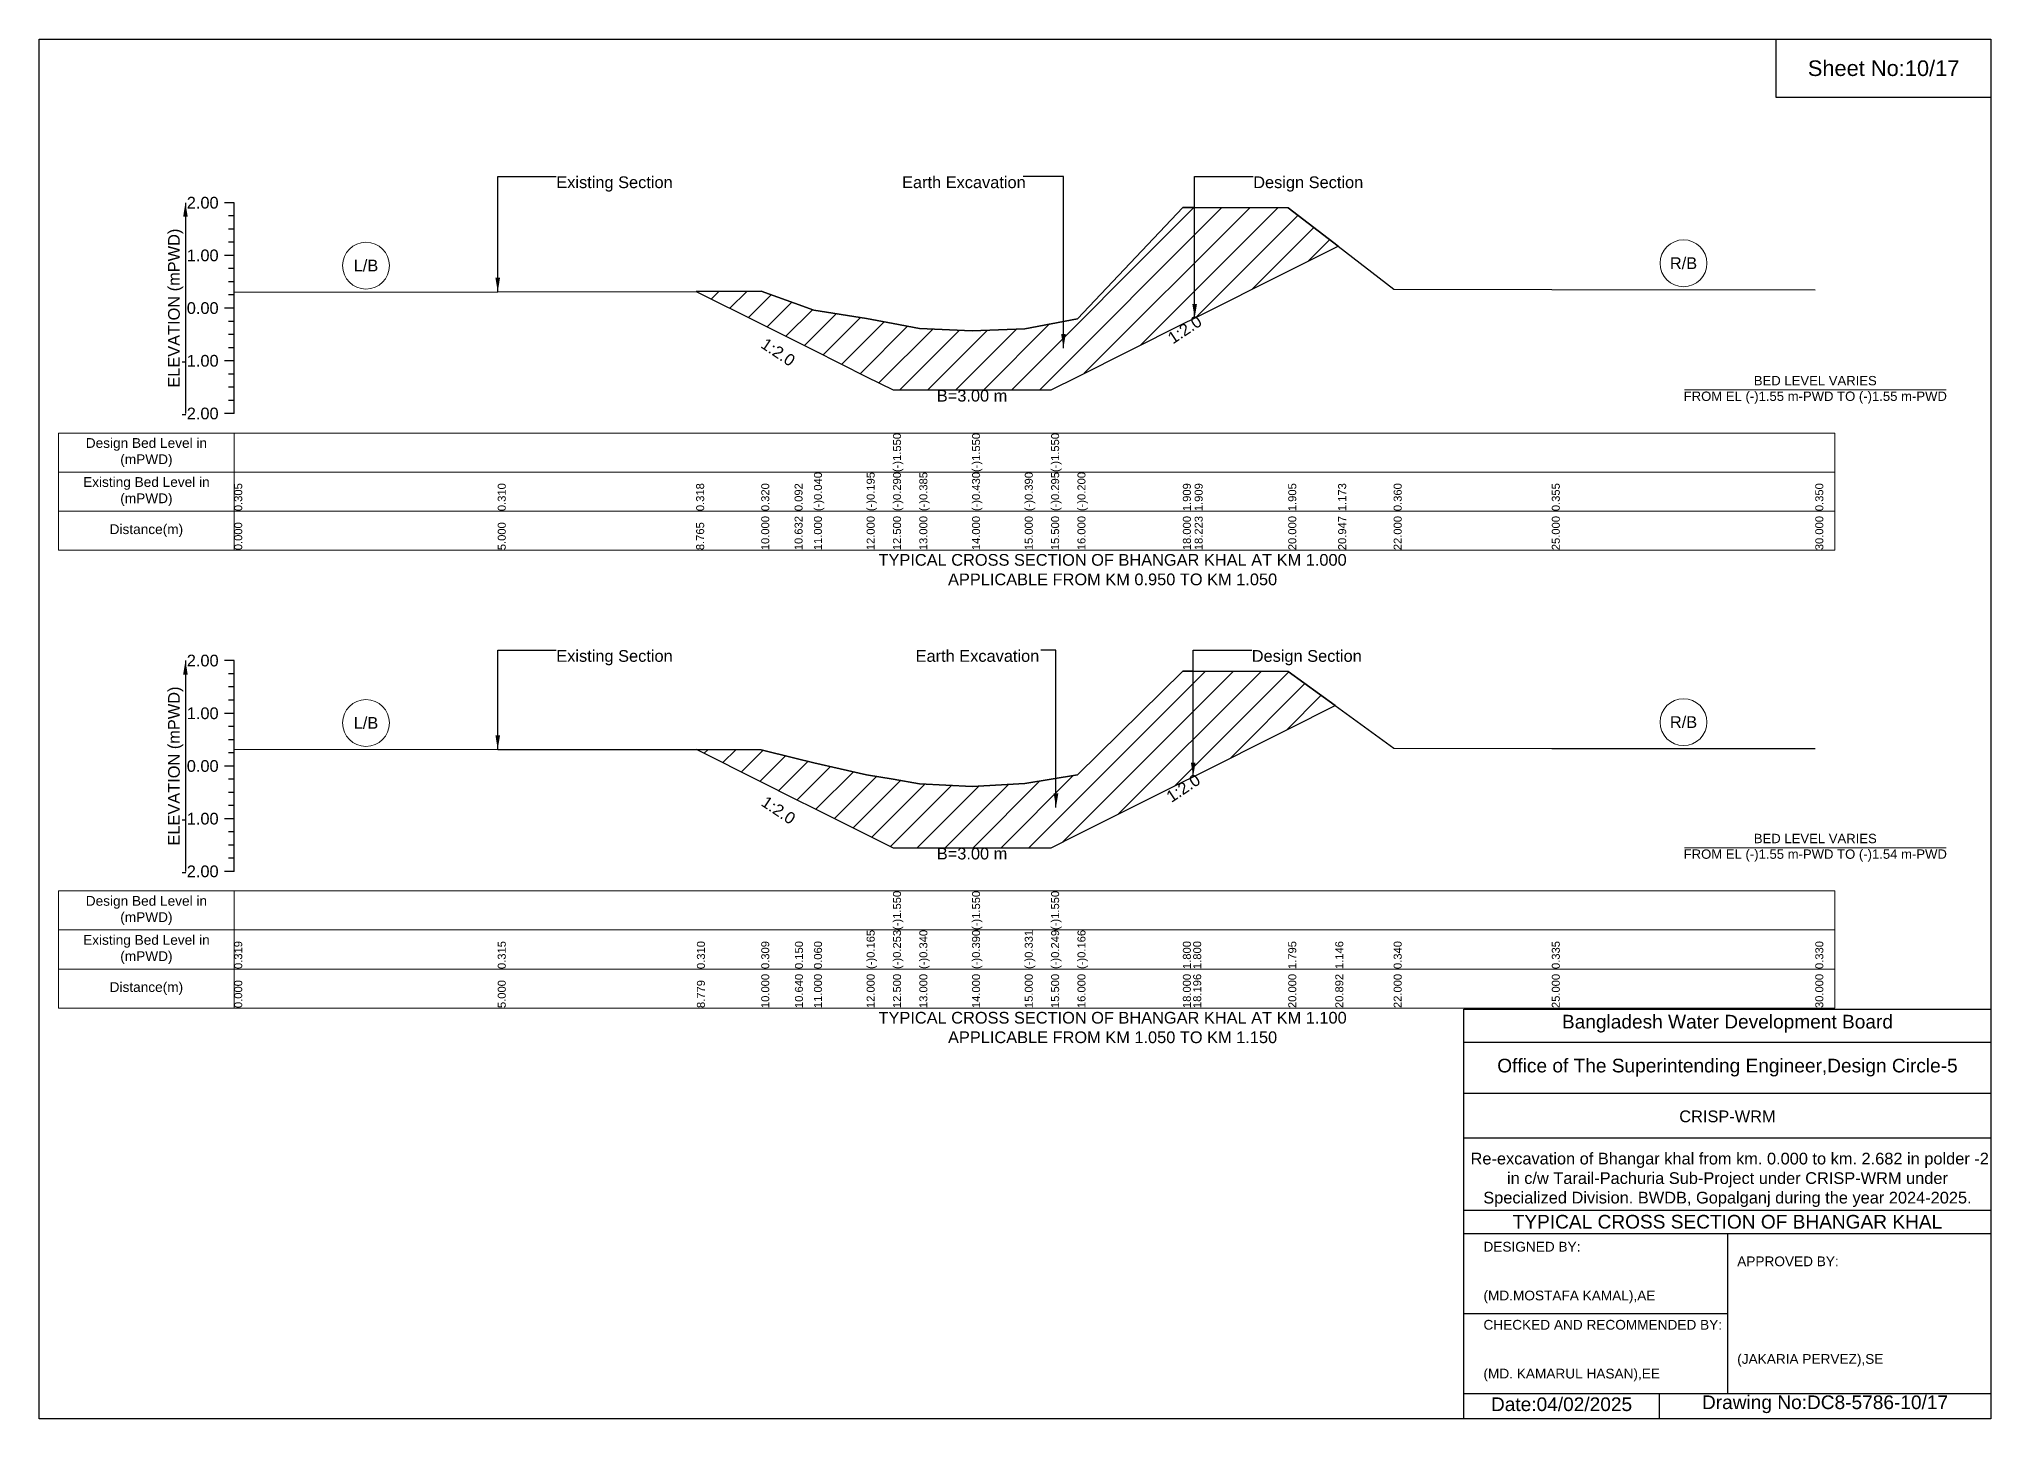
# Model space of a CAD drawing. Header units: inches. Extents: x 91000 to 288000, y -13659 to 0.
# Drawn here: x 190000 to 198000, y -5656 to 0 of the extents above; entities that cross this region are included whole.
import ezdxf

# ---------------------------------------------------------------- set-up
doc = ezdxf.new("R2010")
doc.units = ezdxf.units.IN
doc.header["$LTSCALE"] = 7
doc.header["$MEASUREMENT"] = 0
for name, color, linetype, lineweight in [('Cross section Data Border', 7, 'Continuous', 9), ('Cross Section Labels', 7, 'Continuous', 9), ('Existing_Bed_Level for Xsection', 7, 'Continuous', 25)]:
    doc.layers.add(name, color=color, linetype=linetype, lineweight=lineweight)
doc.styles.get("Standard").update_dxf_attribs({"font": 'arial.ttf'})
doc.dimstyles.get("Standard").update_dxf_attribs({"dimtxt": 0.18, "dimasz": 0.18, "dimexe": 0.18, "dimexo": 0.0625, "dimgap": 0.09, "dimtad": 0, "dimtih": 1, "dimtoh": 1, "dimdec": 4, "dimzin": 0, "dimdsep": 46, "dimtxsty": 'Standard', "dimcen": 0.09, "dimadec": 0, "dimazin": 0, "dimtfac": 1, "dimtdec": 4, "dimtofl": 0, "dimtmove": 0, "dimatfit": 3, "dimfxl": 1, "dimtolj": 1, "dimtzin": 0, "dimarcsym": 0})

msp = doc.modelspace()

# ---------------------------------------------------------------- hatches: boundary and pattern name
at = {"layer": 'Existing_Bed_Level for Xsection'}
h = msp.add_hatch(dxfattribs=at)
h.set_pattern_fill('ANSI31', color=256, scale=648, style=0)
h.paths.add_polyline_path([(192693.2, -1034.5), (192960, -1167.9), (193096.6, -1236.2), (193176, -1275.9), (193392, -1383.9), (193500, -1437.9), (193608, -1437.9), (193824, -1437.9), (194040, -1437.9), (194148, -1437.9), (194256, -1383.9), (194688, -1167.9), (194736.3, -1143.8), (195120, -951.9), (195324.5, -849.6), (195120, -691.6), (194736.3, -690.9), (194688, -690.8), (194256, -1146.3), (194148, -1166.8), (194040, -1187.4), (193824, -1196), (193608, -1186.3), (193500, -1165.8), (193392, -1145.2), (193176, -1111.8), (193096.6, -1083.2), (192960, -1034)])
h = msp.add_hatch(dxfattribs=at)
h.set_pattern_fill('ANSI31', color=256, scale=648, style=0)
h.paths.add_polyline_path([(192696.3, -2912.7), (192960, -3044.6), (193098.1, -3113.6), (193176, -3152.6), (193392, -3260.6), (193500, -3314.6), (193608, -3314.6), (193824, -3314.6), (194040, -3314.6), (194148, -3314.6), (194256, -3260.6), (194688, -3044.6), (194730.3, -3023.4), (195120, -2828.6), (195312.7, -2732.2), (195120, -2592), (194730.3, -2591.1), (194688, -2591), (194256, -3015.6), (194148, -3033.4), (194040, -3051.3), (193824, -3064), (193608, -3053.2), (193500, -3034.3), (193392, -3015.4), (193176, -2966.8), (193098.1, -2947.4), (192960, -2913)])

# ---------------------------------------------------------------- linework, layer by layer
for points in [[(190000, 0), (198000, 0), (198000, -5656), (190000, -5656)], [(197120, 0), (198000, 0), (198000, -240), (197120, -240)]]:
    msp.add_lwpolyline(points, close=True)
for points in [[(195840, -5656), (195840, -3976), (198000, -3976)], [(195840, -4112), (198000, -4112)], [(195840, -4320), (198000, -4320)], [(195840, -4504), (198000, -4504)], [(195840, -4800), (198000, -4800)], [(195840, -4896), (198000, -4896)], [(196920, -4896), (196920, -5552)], [(195840, -5224), (196920, -5224)], [(195840, -5552), (198000, -5552)], [(196640, -5552), (196640, -5656)]]:
    msp.add_lwpolyline(points)
at = {"layer": 'Cross section Data Border'}
for points in [[(190080, -1615.1), (197360, -1615.1), (197360, -2095.1), (190080, -2095.1)], [(190080, -3491.8), (197360, -3491.8), (197360, -3971.8), (190080, -3971.8)]]:
    msp.add_lwpolyline(points, close=True, dxfattribs=at)
for points in [[(190800, -1615.1), (190800, -2095.1)], [(190080, -1775.1), (197360, -1775.1)], [(190080, -1935.1), (197360, -1935.1)], [(190800, -3491.8), (190800, -3971.8)], [(190080, -3651.8), (197360, -3651.8)], [(190080, -3811.8), (197360, -3811.8)]]:
    msp.add_lwpolyline(points, dxfattribs=at)
at = {"layer": 'Cross Section Labels'}
for points in [[(196744.2, -1437.9), (197815.8, -1437.9)], [(196744.2, -3314.6), (197815.8, -3314.6)]]:
    msp.add_lwpolyline(points, dxfattribs=at)
for centre in [(191340, -928.7), (196740, -919), (191340, -2803.3), (196740, -2799.9)]:
    msp.add_circle(centre, 96, dxfattribs=at)
at = {"layer": 'Existing_Bed_Level for Xsection'}
for points in [[(190800, -671.1), (190760, -671.1)], [(190800, -1535.1), (190800, -1319.1), (190800, -1103.1), (190800, -887.1), (190800, -671.1)], [(190800, -1037.2), (191880, -1036.2), (192693.2, -1034.5), (192960, -1034), (193096.6, -1083.2), (193176, -1111.8), (193392, -1145.2), (193500, -1165.8), (193500, -1165.8), (193608, -1186.3), (193824, -1196), (193824, -1196), (194040, -1187.4), (194148, -1166.8), (194148, -1166.8), (194256, -1146.3), (194688, -690.8), (194736.3, -690.9), (195120, -691.6), (195324.5, -849.6), (195552, -1025.4), (196200, -1026.4), (197280, -1027.5)], [(190800, -725.1), (190776, -725.1)], [(190800, -779.1), (190776, -779.1)], [(190800, -833.1), (190776, -833.1)], [(190800, -887.1), (190760, -887.1)], [(190800, -941.1), (190776, -941.1)], [(190800, -995.1), (190776, -995.1)], [(190800, -1103.1), (190760, -1103.1)], [(190800, -1049.1), (190776, -1049.1)], [(190800, -1157.1), (190776, -1157.1)], [(190800, -1211.1), (190776, -1211.1)], [(190800, -1265.1), (190776, -1265.1)], [(190800, -1319.1), (190760, -1319.1)], [(190800, -1373.1), (190776, -1373.1)], [(190800, -1427.1), (190776, -1427.1)], [(190800, -1481.1), (190776, -1481.1)], [(190800, -1535.1), (190760, -1535.1)], [(190800, -2547.8), (190760, -2547.8)], [(190800, -3411.8), (190800, -3195.8), (190800, -2979.8), (190800, -2763.8), (190800, -2547.8)], [(190800, -2601.8), (190776, -2601.8)], [(190800, -2910.9), (191880, -2911.7), (192696.3, -2912.7), (192960, -2913), (193098.1, -2947.4), (193176, -2966.8), (193392, -3015.4), (193500, -3034.3), (193500, -3034.3), (193608, -3053.2), (193824, -3064), (193824, -3064), (194040, -3051.3), (194148, -3033.4), (194148, -3033.4), (194256, -3015.6), (194688, -2591), (194730.3, -2591.1), (195120, -2592), (195312.7, -2732.2), (195552, -2906.3), (196200, -2907.4), (197280, -2908.5)], [(190800, -2655.8), (190776, -2655.8)], [(190800, -2709.8), (190776, -2709.8)], [(190800, -2763.8), (190760, -2763.8)], [(190800, -2817.8), (190776, -2817.8)], [(190800, -2871.8), (190776, -2871.8)], [(190800, -2925.8), (190776, -2925.8)], [(190800, -2979.8), (190760, -2979.8)], [(190800, -3033.8), (190776, -3033.8)], [(190800, -3087.8), (190776, -3087.8)], [(190800, -3195.8), (190760, -3195.8)], [(190800, -3141.8), (190776, -3141.8)], [(190800, -3249.8), (190776, -3249.8)], [(190800, -3303.8), (190776, -3303.8)], [(190800, -3357.8), (190776, -3357.8)], [(190800, -3411.8), (190760, -3411.8)]]:
    msp.add_lwpolyline(points, dxfattribs=at)
for points in [[(192693.2, -1034.5), (192693.2, -1034.5), (192960, -1167.9), (193096.6, -1236.2), (193176, -1275.9), (193392, -1383.9), (193500, -1437.9), (193500, -1437.9), (193608, -1437.9), (193824, -1437.9), (193824, -1437.9), (194040, -1437.9), (194148, -1437.9), (194148, -1437.9), (194256, -1383.9), (194688, -1167.9), (194736.3, -1143.8), (195120, -951.9), (195324.5, -849.6), (195120, -691.6), (194736.3, -690.9), (194688, -690.8), (194256, -1146.3), (194148, -1166.8), (194148, -1166.8), (194040, -1187.4), (193824, -1196), (193824, -1196), (193608, -1186.3), (193500, -1165.8), (193500, -1165.8), (193392, -1145.2), (193176, -1111.8), (193096.6, -1083.2), (192960, -1034), (192693.2, -1034.5)], [(192696.3, -2912.7), (192960, -3044.6), (193098.1, -3113.6), (193176, -3152.6), (193392, -3260.6), (193500, -3314.6), (193500, -3314.6), (193608, -3314.6), (193824, -3314.6), (193824, -3314.6), (194040, -3314.6), (194148, -3314.6), (194148, -3314.6), (194256, -3260.6), (194688, -3044.6), (194730.3, -3023.4), (195120, -2828.6), (195312.7, -2732.2), (195120, -2592), (194730.3, -2591.1), (194688, -2591), (194256, -3015.6), (194148, -3033.4), (194148, -3033.4), (194040, -3051.3), (193824, -3064), (193824, -3064), (193608, -3053.2), (193500, -3034.3), (193500, -3034.3), (193392, -3015.4), (193176, -2966.8), (193098.1, -2947.4), (192960, -2913)]]:
    msp.add_lwpolyline(points, close=True, dxfattribs=at)

# ---------------------------------------------------------------- texts
at = {"attachment_point": 5}
for s, insert, char_height in [('Sheet No:10/17', (197560, -120), 64), ('Bangladesh Water Development Board', (196920, -4036), 56), ('Office of The Superintending Engineer,Design Circle-5', (196920, -4216), 56)]:
    msp.add_mtext(s, dxfattribs=dict(at, insert=insert, char_height=char_height))
for s, insert, char_height, width, attachment_point in [('CRISP-WRM', (196920, -4416), 48, 2240, 5), (' Re-excavation of Bhangar khal from km. 0.000 to km. 2.682 in polder -2 in c/w Tarail-Pachuria Sub-Project under CRISP-WRM under Specialized Division. BWDB, Gopalganj during the year 2024-2025.', (196920, -4676), 48, 2160, 5), ('TYPICAL CROSS SECTION OF BHANGAR KHAL', (196920, -4848), 56, 2240, 5), ('DESIGNED BY:^J^J^J(MD.MOSTAFA KAMAL),AE', (195920, -5056), 40, 1120, 4), ('APPROVED BY:^J^J^J^J^J^J(JAKARIA PERVEZ),SE', (196960, -5216), 40, 1120, 4), ('CHECKED AND RECOMMENDED BY:^J^J^J(MD. KAMARUL HASAN),EE', (195920, -5376), 40, 1120, 4), ('Date:04/02/2025', (196240, -5596), 56, 1120, 5), ('Drawing No:DC8-5786-10/17', (197320, -5596), 56, 1760, 5)]:
    msp.add_mtext(s, dxfattribs=dict(insert=insert, char_height=char_height, width=width, attachment_point=attachment_point))
at = {"layer": 'Cross section Data Border', "char_height": 40, "width": 640, "attachment_point": 5}
for s, insert in [('Design Bed Level in (mPWD)', (190440, -1695.1)), ('Existing Bed Level in (mPWD)', (190440, -1855.1)), ('Distance(m)', (190440, -2015.1)), ('Design Bed Level in (mPWD)', (190440, -3571.8)), ('Existing Bed Level in (mPWD)', (190440, -3731.8)), ('Distance(m)', (190440, -3891.8))]:
    msp.add_mtext(s, dxfattribs=dict(at, insert=insert))
at = {"layer": 'Cross Section Labels'}
for s, insert, char_height, attachment_point in [('Existing Section', (192120, -563.1), 48, 1), ('Earth Excavation', (193537, -563.1), 48, 1), ('Design Section', (194976.3, -563.1), 48, 1), ('L/B', (191340, -928.7), 48, 5), ('R/B', (196740, -919), 48, 5), ('B=3.00 m', (193824, -1437.9), 48, 2), ('BED LEVEL VARIES ^JFROM EL (-)1.55 m-PWD TO (-)1.55 m-PWD', (197280, -1437.9), 38.4, 5), ('TYPICAL CROSS SECTION OF BHANGAR KHAL AT KM 1.000^JAPPLICABLE FROM KM 0.950 TO KM 1.050', (194400, -2175.1), 48, 5), ('Existing Section', (192120, -2504.6), 48, 1), ('Earth Excavation', (193592.7, -2504.6), 48, 1), ('Design Section', (194970.3, -2504.6), 48, 1), ('L/B', (191340, -2803.3), 48, 5), ('R/B', (196740, -2799.9), 48, 5), ('BED LEVEL VARIES ^JFROM EL (-)1.55 m-PWD TO (-)1.54 m-PWD', (197280, -3314.6), 38.4, 5), ('B=3.00 m', (193824, -3314.6), 48, 2), ('TYPICAL CROSS SECTION OF BHANGAR KHAL AT KM 1.100^JAPPLICABLE FROM KM 1.050 TO KM 1.150', (194400, -4051.8), 48, 5)]:
    msp.add_mtext(s, dxfattribs=dict(at, insert=insert, char_height=char_height, attachment_point=attachment_point))
at = {"layer": 'Cross Section Labels', "char_height": 48, "attachment_point": 2}
for insert, rotation in [((194682.3, -1170.8), 33.69007), ((193042.6, -1263.2), 326.30993), ((194676.3, -3050.4), 33.69007), ((193044.1, -3140.6), 326.30993)]:
    msp.add_mtext('1:2.0', dxfattribs=dict(at, insert=insert, rotation=rotation))
at = {"layer": 'Existing_Bed_Level for Xsection', "char_height": 48, "attachment_point": 6}
for s, insert in [('2.00', (190736, -671.1)), ('1.00', (190736, -887.1)), ('0.00', (190736, -1103.1)), ('-1.00', (190736, -1319.1)), ('-2.00', (190736, -1535.1)), ('2.00', (190736, -2547.8)), ('1.00', (190736, -2763.8)), ('0.00', (190736, -2979.8)), ('-1.00', (190736, -3195.8)), ('-2.00', (190736, -3411.8))]:
    msp.add_mtext(s, dxfattribs=dict(at, insert=insert))
at = {"layer": 'Existing_Bed_Level for Xsection', "rotation": 90}
for s, insert, char_height, attachment_point in [('ELEVATION (mPWD)', (190560, -1103.1), 48, 5), ('(-)1.550', (193500, -1775.1), 32.8, 1), ('(-)1.550', (193824, -1775.1), 32.8, 1), ('(-)1.550', (194148, -1775.1), 32.8, 1), ('0.305', (190800, -1935.1), 32.8, 1), ('0.310', (191880, -1935.1), 32.8, 1), ('0.318', (192693.2, -1935.1), 32.8, 1), ('0.320', (192960, -1935.1), 32.8, 1), ('0.092', (193096.6, -1935.1), 32.8, 1), ('(-)0.040', (193176, -1935.1), 32.8, 1), ('(-)0.195', (193392, -1935.1), 32.8, 1), ('(-)0.290', (193500, -1935.1), 32.8, 1), ('(-)0.385', (193608, -1935.1), 32.8, 1), ('(-)0.430', (193824, -1935.1), 32.8, 1), ('(-)0.390', (194040, -1935.1), 32.8, 1), ('(-)0.295', (194148, -1935.1), 32.8, 1), ('(-)0.200', (194256, -1935.1), 32.8, 1), ('1.909', (194688, -1935.1), 32.8, 1), ('1.909', (194736.3, -1935.1), 32.8, 1), ('1.905', (195120, -1935.1), 32.8, 1), ('1.173', (195324.5, -1935.1), 32.8, 1), ('0.360', (195552, -1935.1), 32.8, 1), ('0.355', (196200, -1935.1), 32.8, 1), ('0.350', (197280, -1935.1), 32.8, 1), ('0.000', (190800, -2095.1), 32.8, 1), ('5.000', (191880, -2095.1), 32.8, 1), ('8.765', (192693.2, -2095.1), 32.8, 1), ('10.000', (192960, -2095.1), 32.8, 1), ('10.632', (193096.6, -2095.1), 32.8, 1), ('11.000', (193176, -2095.1), 32.8, 1), ('12.000', (193392, -2095.1), 32.8, 1), ('12.500', (193500, -2095.1), 32.8, 1), ('13.000', (193608, -2095.1), 32.8, 1), ('14.000', (193824, -2095.1), 32.8, 1), ('15.000', (194040, -2095.1), 32.8, 1), ('15.500', (194148, -2095.1), 32.8, 1), ('16.000', (194256, -2095.1), 32.8, 1), ('18.000', (194688, -2095.1), 32.8, 1), ('18.223', (194736.3, -2095.1), 32.8, 1), ('20.000', (195120, -2095.1), 32.8, 1), ('20.947', (195324.5, -2095.1), 32.8, 1), ('22.000', (195552, -2095.1), 32.8, 1), ('25.000', (196200, -2095.1), 32.8, 1), ('30.000', (197280, -2095.1), 32.8, 1), ('ELEVATION (mPWD)', (190560, -2979.8), 48, 5), ('(-)1.550', (193500, -3651.8), 32.8, 1), ('(-)1.550', (193824, -3651.8), 32.8, 1), ('(-)1.550', (194148, -3651.8), 32.8, 1), ('(-)0.165', (193392, -3811.8), 32.8, 1), ('(-)0.253', (193500, -3811.8), 32.8, 1), ('(-)0.340', (193608, -3811.8), 32.8, 1), ('(-)0.390', (193824, -3811.8), 32.8, 1), ('(-)0.331', (194040, -3811.8), 32.8, 1), ('(-)0.249', (194148, -3811.8), 32.8, 1), ('(-)0.166', (194256, -3811.8), 32.8, 1), ('0.319', (190800, -3811.8), 32.8, 1), ('0.315', (191880, -3811.8), 32.8, 1), ('0.310', (192696.3, -3811.8), 32.8, 1), ('0.309', (192960, -3811.8), 32.8, 1), ('0.150', (193098.1, -3811.8), 32.8, 1), ('0.060', (193176, -3811.8), 32.8, 1), ('1.800', (194688, -3811.8), 32.8, 1), ('1.800', (194730.3, -3811.8), 32.8, 1), ('1.795', (195120, -3811.8), 32.8, 1), ('1.146', (195312.7, -3811.8), 32.8, 1), ('0.340', (195552, -3811.8), 32.8, 1), ('0.335', (196200, -3811.8), 32.8, 1), ('0.330', (197280, -3811.8), 32.8, 1), ('10.000', (192960, -3971.8), 32.8, 1), ('10.640', (193098.1, -3971.8), 32.8, 1), ('11.000', (193176, -3971.8), 32.8, 1), ('12.000', (193392, -3971.8), 32.8, 1), ('12.500', (193500, -3971.8), 32.8, 1), ('13.000', (193608, -3971.8), 32.8, 1), ('14.000', (193824, -3971.8), 32.8, 1), ('15.000', (194040, -3971.8), 32.8, 1), ('15.500', (194148, -3971.8), 32.8, 1), ('16.000', (194256, -3971.8), 32.8, 1), ('18.000', (194688, -3971.8), 32.8, 1), ('18.196', (194730.3, -3971.8), 32.8, 1), ('20.000', (195120, -3971.8), 32.8, 1), ('20.892', (195312.7, -3971.8), 32.8, 1), ('22.000', (195552, -3971.8), 32.8, 1), ('25.000', (196200, -3971.8), 32.8, 1), ('30.000', (197280, -3971.8), 32.8, 1), ('0.000', (190800, -3971.8), 32.8, 1), ('5.000', (191880, -3971.8), 32.8, 1), ('8.779', (192696.3, -3971.8), 32.8, 1)]:
    msp.add_mtext(s, dxfattribs=dict(at, insert=insert, char_height=char_height, attachment_point=attachment_point))

# ---------------------------------------------------------------- leaders
at = {"layer": 'Cross Section Labels', "annotation_type": 0, "has_hookline": 1}
for points, hookline_direction, text_width in [([(191880, -1036.2), (191880, -563.1), (192119.9, -563.1)], 0, 467.2), ([(194198.6, -1266.7), (194198.6, -563.1), (194034, -563.1)], 1, 497), ([(194736.3, -1143.8), (194736.3, -563.1), (194976.2, -563.1)], 0, 441.2), ([(191880, -2911.7), (191880, -2504.6), (192119.9, -2504.6)], 0, 467.2), ([(194168, -3149.6), (194168, -2504.6), (194105.7, -2504.6)], 1, 497), ([(194730.3, -3023.4), (194730.3, -2504.6), (194970.3, -2504.6)], 0, 441.2)]:
    msp.add_leader(points, dimstyle='Standard', override={"dimasz": 57.6}, dxfattribs=dict(at, hookline_direction=hookline_direction, text_width=text_width))
at = {"layer": 'Existing_Bed_Level for Xsection'}
for points in [[(190600, -671.1), (190600, -1535.1)], [(190600, -2547.8), (190600, -3411.8)]]:
    msp.add_leader(points, dimstyle='Standard', override={"dimasz": 57.6}, dxfattribs=at)

doc.saveas('drawing.dxf')
